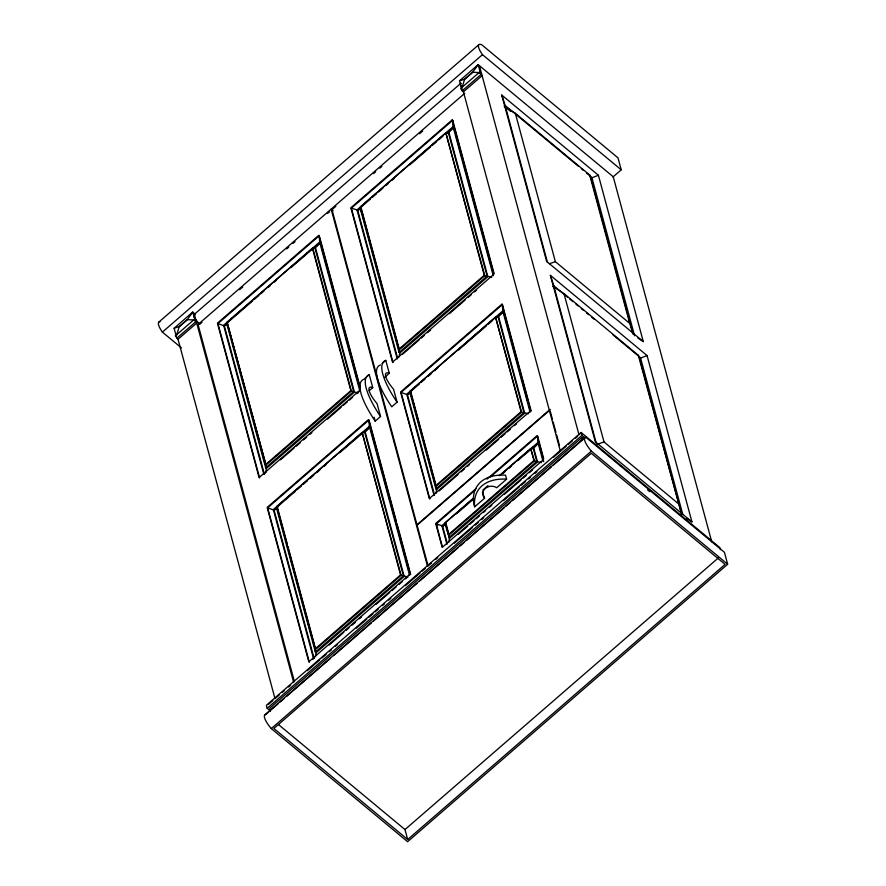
<?xml version="1.0" encoding="UTF-8"?>
<svg xmlns="http://www.w3.org/2000/svg" width="886" height="886" viewBox="0 0 886 886"><rect width="100%" height="100%" fill="white"/><g stroke="black" fill="none" stroke-linecap="round" stroke-linejoin="round"><path stroke-width="1.33" d="M265.678 472.371L266.409 468.428L354.433 392.121L358.354 392.697M315.394 656.637L316.125 652.694L314.696 647.389M399.088 356.969L399.819 353.016L398.035 346.393M435.912 493.424L436.643 489.471L433.431 477.565M448.759 542.265L449.49 538.311L446.754 528.167M580.751 433.642L581.116 432.457L719.886 547.626L720.418 549.619M176.259 336.226L179.205 326.757L187.4 319.636L194.931 320.034L192.783 312.071L174.11 328.252L176.259 336.226L175.395 335.827L194.012 319.669L194.931 320.034M462.027 87.636L464.596 79.352L472.803 72.242L480.323 72.641L478.174 64.667L459.502 80.859L461.296 87.492M194.012 319.669L196.703 323.058L178.042 339.249L175.45 335.816M479.415 72.264L460.742 88.456L461.927 90.582L463.433 91.845L482.106 75.653L479.359 72.375L480.323 72.641M174.11 328.252L179.16 326.602L187.367 319.492L192.783 312.071L194.023 313.101L293.631 682.275M459.502 80.859L464.552 79.197L472.759 72.087L478.174 64.667L613.234 176.757L711.768 541.922M266.409 468.428L265.667 467.808L265.988 465.039L227.06 322.205L312.415 248.213L350.845 390.637L354.433 392.121L315.46 247.703L320.389 242.686L319.647 242.077L319.292 235.709L217.945 323.578L259.598 477.953M491.763 277.296L484.753 275.646L445.824 132.811L360.469 206.792L360.967 207.202L360.104 207.988L399.077 352.406L399.819 353.016L487.843 276.72L448.87 132.302L453.798 127.285L454.872 131.272M408.069 576.963L401.059 575.313L362.13 432.479L276.775 506.471L277.274 506.881L276.41 507.656L315.383 652.074L316.125 652.694L404.149 576.387L365.176 431.969L370.104 426.952L369.362 426.332L369.085 421.249M528.588 413.751L521.566 412.101L495.54 317.066L410.185 391.058L410.683 391.468L409.83 392.243L435.901 488.862L436.643 489.471L524.656 413.175L498.585 316.557L503.514 311.54L502.772 310.931L502.428 304.562L401.07 392.432L429.832 499.006M473.445 498.198L445.348 522.563L445.846 522.973L444.982 523.748L449.49 538.311L537.503 462.005L533.749 448.061L538.677 443.044L540.825 451.018M227.558 322.615L226.694 323.39L265.667 467.808L353.68 391.512L314.718 247.094L312.902 248.623L351.343 391.047L265.988 465.039L227.06 322.205M158.804 322.105L478.872 44.643M181.464 347.932L162.393 332.106L482.46 54.644A14.409 4.076 49.1 0 1 481.718 44.754L618.007 157.863L621.23 169.813L612.868 177.067M194.045 314.608L460.775 83.384M176.801 338.219L195.474 322.028M462.193 90.815L480.865 74.623M333.136 210.757L331.154 209.107L198.054 324.486L294.407 681.567M464.773 93.274L331.685 208.642L416.985 524.778L550.073 409.41M199.893 324.154L201.975 322.338M239.63 289.7L242.775 286.975M286.71 248.888L288.792 247.083M292.978 243.451L295.071 241.645M327.499 213.526L329.592 211.721M332.726 208.996L335.86 206.272M373.515 173.634L375.609 171.818M379.795 168.196L381.888 166.38M419.543 133.742L422.677 131.017M393.007 362.551L351.354 208.166L452.713 120.308L494.011 273.353M452.713 120.308L453.056 126.665L357.036 209.904L351.354 208.166M252.588 300.952L226.694 323.39L227.436 324.01L224.368 325.926L217.945 323.578M254.614 299.158L258.778 295.547M260.872 293.764L263.984 291.029M268.115 287.485L270.23 285.624M274.328 282.102L276.476 280.209M291.051 267.572L314.718 247.094L315.46 247.703M315.394 246.662L317.487 244.846M370.337 199.084L360.104 207.988L362.64 215.22M372.419 197.279L376.583 193.669M378.665 191.863L382.83 188.253M385.953 185.551L388.068 183.745M392.21 180.157L394.27 178.33M409.886 164.796L430.518 146.943M432.589 145.149L436.732 141.561M438.803 139.767L442.945 136.167M446.057 133.476L448.128 131.682L448.87 132.302M227.503 323.213L224.368 325.926L264.227 473.667M315.172 247.216L320.389 242.686M360.912 207.811L357.778 210.525L397.648 358.254M446.5 133.62L453.798 127.285M510.668 111.437L504.322 106.165L505.131 105.478L501.764 95.068L598.404 175.273L643.291 341.608L637.854 337.987M633.069 333.856L591.062 178.152L598.404 175.273M265.49 464.629L350.845 390.637M369.24 374.689L363.913 379.319A64.556 18.263 49.1 0 0 375.199 421.149L380.537 416.52A64.556 18.263 49.1 0 1 369.24 374.689L372.74 387.636A17.033 4.818 49.1 0 0 377.037 403.573L380.537 416.52M382.22 363.437L385.787 360.358L389.275 373.305A17.033 4.818 49.1 0 0 393.572 389.242L397.072 402.189L391.734 406.807A64.556 18.263 49.1 0 1 380.448 364.977M446.322 133.221L448.128 131.682L487.101 276.1L399.077 352.406L398.91 349.228L484.254 275.236L445.824 132.811M360.458 389.685L259.1 477.543L217.447 323.168L318.805 235.299L360.093 388.356M263.773 474.331L265.866 472.515M280.497 459.834L294.074 448.061M296.168 446.256L300.354 442.623M303.488 439.91L306.622 437.197M309.757 434.472L311.839 432.667M327.521 419.078L341.099 407.305M343.192 405.489L347.367 401.867M349.461 400.051L352.595 397.338M356.77 393.716L358.863 391.9M402.41 354.4L419.133 339.903M421.227 338.087L424.361 335.373M427.495 332.66L430.629 329.935M449.435 313.633L465.106 300.044M468.24 297.331L471.374 294.617M474.508 291.893L476.602 290.087M369.185 390.726L372.74 387.636M384.834 377.159L389.275 373.305M309.314 662.219L267.661 507.833L369.008 419.975M295.049 491.497L276.41 507.656L277.152 508.276L274.084 510.192L267.661 507.833M297.054 489.736L301.262 486.115M303.289 484.321L307.475 480.721M310.587 478.03L313.699 475.295M316.8 472.648L319.901 469.957M324.043 466.357L326.114 464.563M339.726 452.735L366.162 430.02M419.144 384.17L409.83 392.243L410.572 392.863L407.494 394.779L401.07 392.432M421.094 382.442L425.258 378.843M428.381 376.129L431.504 373.427M434.627 370.713L437.75 368.011M458.56 349.959L486.458 325.815M488.529 324.021L492.671 320.433M494.742 318.639L497.843 315.948L498.585 316.557M498.53 315.516L500.623 313.699M278.259 506.57L274.084 510.192L313.954 657.921M363.847 432.379L370.104 426.952L371.544 432.279M410.628 392.066L407.494 394.779L434.461 494.709M496.215 317.875L503.514 311.54M555.09 288.205L552.975 286.444L553.772 285.757L550.405 275.347L647.057 355.552L691.933 521.887L686.495 518.266M496.038 317.476L497.843 315.948L523.914 412.555L435.901 488.862L435.724 485.683L521.079 411.691L495.54 317.066M439.234 490.855L458.04 474.542M461.174 471.828L464.308 469.115M467.443 466.39L469.536 464.585M486.248 450.088L498.796 439.223M500.878 437.407L505.064 433.786M507.146 431.969L510.281 429.256M514.467 425.634L516.56 423.818M549.918 410.03L417.096 525.176L428.06 565.833M486.935 479.138L537.082 435.657L543.539 459.568L442.18 547.426L435.735 523.526L476.48 488.197M442.324 546.507L436.233 523.936L474.885 490.423M490.567 476.834L537.58 436.067L543.672 458.649M482.815 490.08L488.02 485.572M499.471 475.638L530.703 448.571L534.413 460.941L541.435 462.581M473.224 498.53L441.915 525.675L436.233 523.936M500.357 475.007L537.935 442.435L537.58 436.067M456.379 513.88L473.977 498.619M502.971 473.478L505.042 471.684M509.184 468.096L511.255 466.302M517.668 460.709L537.868 443.399M445.78 523.571L442.657 526.284L447.308 543.55M531.367 449.379L538.677 443.044M552.975 286.444L563.972 293.565L638.319 355.264L681.622 514.168L639.703 358.431L647.057 355.552M484.553 498.275C478.473 490.113 489.537 483.014 496.725 487.732L506.604 479.171L505.529 475.184C497.91 474.708 489.869 475.771 483.357 480.002A21.076 17.454 -15.1 0 0 478.794 483.955C473.434 490.102 472.039 499.228 474.674 506.847L484.553 498.275L482.416 491.94M362.629 432.889L364.434 431.349L403.407 575.767L315.383 652.074L315.206 648.895L400.561 574.903L362.13 432.479M531.19 448.98L533.007 447.452L536.761 461.396L448.748 537.691L448.571 534.513L533.926 460.521L530.703 448.571M312.448 659.505L314.541 657.689M329.171 645.008L343.801 632.327M345.883 630.511L349.018 627.797M352.152 625.084L355.297 622.36M359.472 618.738L361.566 616.933M376.185 604.241L389.774 592.468M391.867 590.663L396.042 587.041M399.176 584.317L402.31 581.604M405.445 578.879L407.538 577.074M458.35 534.247L467.753 526.096M469.846 524.29L474.021 520.669M476.114 518.853L479.248 516.139M483.424 512.507L485.517 510.701M489.703 507.08L491.785 505.264M504.322 494.399L521.046 479.902M523.139 478.097L526.273 475.372M529.407 472.659L532.541 469.934M268.679 704.171L272.855 700.549M274.948 698.744L279.123 695.122M282.246 692.409L284.34 690.604M288.515 686.982L290.597 685.166M307.298 670.691L319.824 659.837M321.906 658.032L326.081 654.411M329.215 651.697L331.298 649.881M335.473 646.271L337.566 644.454M356.349 628.174L366.793 619.126M368.875 617.309L373.05 613.699M375.143 611.883L378.267 609.169M382.442 605.548L384.535 603.743M388.71 600.121L390.792 598.316M405.4 585.646L420.019 572.976M422.101 571.171L425.236 568.458M428.37 565.744L431.493 563.031M435.668 559.409L437.762 557.593M454.463 543.118L472.205 527.746M475.339 525.021L478.462 522.308M481.596 519.595L483.678 517.789M503.514 500.601L519.174 487.023M521.256 485.218L525.431 481.596M528.565 478.883L530.648 477.078M534.823 473.456L536.916 471.651M553.606 457.165L566.132 446.311M568.225 444.506L572.4 440.885M575.535 438.171L577.617 436.355M267.184 708.279L581.914 435.447L581.116 432.457L266.376 705.289L267.184 708.279L270.363 710.915M583.94 439.39L581.825 437.629L269.754 708.158L270.474 710.816M264.87 714.847L584.937 437.385M265.59 714.581L278.138 703.694M280.231 701.889L284.417 698.257M286.51 696.44L330.445 658.364M333.579 655.64L371.234 623.002M373.327 621.186L417.262 583.099M419.344 581.294L458.051 547.736M460.144 545.92L464.33 542.298M466.413 540.482L504.079 507.844M506.161 506.028L510.347 502.406M512.44 500.59L551.147 467.044M553.229 465.228L585.657 437.119L724.427 552.288L727.661 564.238L407.593 841.7L271.293 728.591A14.409 4.076 49.1 0 1 265.191 714.67M271.293 728.591L591.361 451.129A14.409 4.076 49.1 0 1 585.657 437.119M407.682 839.518L273.863 728.458L591.272 453.311L725.08 564.371L407.682 839.518L404.991 829.551L718.225 558.025M360.857 208.598L357.778 210.525L357.036 209.904L397.26 358.974M549.431 263.718L555.378 261.691L629.725 323.39L632.981 333.889M596.887 444.407L604.019 441.97L678.366 503.669M506.604 479.171C498.984 478.695 490.944 479.758 484.432 483.989A21.076 17.454 -15.1 0 0 479.869 487.942C475.339 493.037 473.833 500.202 474.674 506.847M504.322 106.165L515.331 113.286L589.677 174.985L591.062 178.152M482.46 54.644L621.23 169.813M578.115 166.047L505.131 105.478L547.504 262.511M581.282 168.683L583.398 170.433M586.576 173.069L591.859 177.455L634.586 335.827M643.291 341.608L546.64 261.403L501.764 95.068M567.516 297.164L553.772 285.757L596.145 442.79M569.632 298.925L572.81 301.55M575.978 304.186L578.093 305.947M581.271 308.572L583.387 310.333M586.554 312.968L588.681 314.718M591.848 317.354L593.963 319.115M613.001 334.908L640.5 357.734L682.873 514.766M484.254 275.236L484.753 275.646L399.398 349.638L361.322 208.542M691.933 521.887L595.292 441.682L550.405 275.347M581.914 435.447L585.092 438.083M647.6 489.958L649.715 491.708M591.361 451.129L727.661 564.238M521.079 411.691L521.566 412.101L436.222 486.093L410.683 391.468M533.007 447.452L533.749 448.061M533.926 460.521L534.413 460.941L449.069 534.923L445.846 522.973M364.434 431.349L365.176 431.969M444.982 523.748L445.724 524.368L442.657 526.284L441.915 525.675L446.932 544.259M435.735 523.526L437.717 525.165M400.561 574.903L401.059 575.313L315.704 649.305L288.05 546.806M278.614 724.67L404.991 829.551M638.319 355.264L639.703 358.431M589.677 174.985L629.725 323.39M515.331 113.286L555.378 261.691M563.972 293.565L604.019 441.97M581.825 437.629L582.534 440.287M479.415 65.697L579.023 434.871M550.272 411.348L552.399 419.211M553.108 421.836L555.932 432.324M556.641 434.948L559.476 445.448M462.758 89.353L560.351 451.052M502.428 304.562L531.179 411.137M455.592 133.941L458.472 144.584M459.192 147.242L462.06 157.896M463.5 163.212L464.574 167.21M465.294 169.868L466.368 173.866M467.088 176.524L468.162 180.522M468.882 183.18L476.07 209.805M476.79 212.463L479.658 223.106M480.378 225.775L483.247 236.418M483.966 239.076L491.154 265.7M491.874 268.358L492.948 272.356M504.234 314.209L505.319 318.207M506.039 320.876L507.113 324.863M507.833 327.532L508.907 331.53M509.627 334.199L512.507 344.853M513.227 347.522L518.62 367.502M519.34 370.171L522.208 380.825M522.928 383.494L528.322 403.473M529.042 406.142L530.127 410.14M541.545 453.676L543.694 461.639M453.056 126.665L493.28 275.734M530.094 412.189L502.772 310.931L406.752 394.17L434.074 495.418M537.935 442.435L542.952 461.019M360.469 206.792L398.91 349.228M410.185 391.058L435.724 485.683M363.36 217.878L366.217 228.477M366.926 231.124L369.794 241.723M370.503 244.37L373.36 254.98M374.08 257.627L378.732 274.848M379.441 277.495L382.309 288.094M383.738 293.399L384.812 297.375M385.521 300.022L386.595 303.998M387.304 306.645L388.378 310.621M389.098 313.267L390.172 317.243M390.881 319.901L393.749 330.5M394.458 333.147L397.316 343.746M410.927 394.192L412.355 399.486M413.064 402.133L421.282 432.567M422.002 435.214L423.785 441.826M426.288 451.096L427.351 455.061M428.071 457.708L429.145 461.684M429.854 464.33L432.711 474.918M445.348 522.563L448.571 534.513M331.154 209.107L427.495 566.187M374.147 417.262L375.199 421.149M319.658 237.038L360.237 387.426M369.373 421.304L396.308 521.123M397.028 523.781L410.672 574.35M321.828 248.014L327.211 267.982M327.931 270.64L329.005 274.638M329.725 277.296L332.593 287.939M333.313 290.608L336.193 301.251M336.913 303.909L340.501 317.221M341.221 319.879L342.295 323.877M343.015 326.535L344.089 330.533M344.809 333.191L347.677 343.846M348.397 346.504L351.277 357.147M351.997 359.816L353.791 366.472M354.511 369.13L355.585 373.117M356.305 375.786L357.379 379.773M358.099 382.442L359.173 386.429M372.264 434.937L375.132 445.58M375.852 448.25L378.721 458.893M379.441 461.562L383.029 474.863M383.749 477.532L386.628 488.175M387.348 490.833L390.217 501.487M390.936 504.145L393.805 514.799M394.525 517.457L396.319 524.113M397.039 526.771L398.113 530.769M398.833 533.427L401.712 544.07M402.432 546.74L405.301 557.383M406.021 560.052L408.889 570.695M359.871 391.136L319.647 242.077L223.626 325.306L263.851 474.375M409.587 575.402L369.362 426.332L273.342 509.572L313.566 658.641M277.274 506.881L287.33 544.148M276.775 506.471L315.206 648.895M227.802 325.328L228.865 329.304M229.585 331.962L230.659 335.938M231.368 338.585L232.442 342.561M233.162 345.208L234.236 349.184M234.945 351.831L237.802 362.429M238.522 365.087L241.38 375.686M242.099 378.333L247.46 398.202M248.18 400.86L249.243 404.836M249.963 407.482L252.82 418.081M253.54 420.728L256.397 431.327M257.117 433.985L265.335 464.452M277.517 509.594L280.375 520.193M281.095 522.851L283.952 533.45M284.661 536.096L286.455 542.719M287.164 545.366L288.238 549.342M288.958 552L291.815 562.599M292.535 565.246L295.392 575.845M296.101 578.492L298.97 589.09M299.678 591.748L306.833 618.24M307.542 620.898L310.41 631.496M311.119 634.143L312.193 638.119M312.913 640.766L313.987 644.742M177.864 338.618L274.959 698.456M397.072 402.189A64.556 18.263 49.1 0 1 385.787 360.358M462.182 87.98A7.365 2.082 49.1 0 1 461.085 83.262M199.494 323.822A7.365 2.082 49.1 0 1 194.267 317.122A7.365 2.082 49.1 0 1 195.319 314.641M162.393 332.106A14.409 4.076 49.1 0 1 159.923 321.762M452.214 119.887L350.856 207.756L392.52 362.141L493.867 274.272L452.214 119.887M368.521 419.565L267.162 507.423L308.815 661.809L410.174 573.951L368.521 419.565M501.93 304.153L400.583 392.022L429.333 498.585L530.692 410.727L501.93 304.153"/></g></svg>
